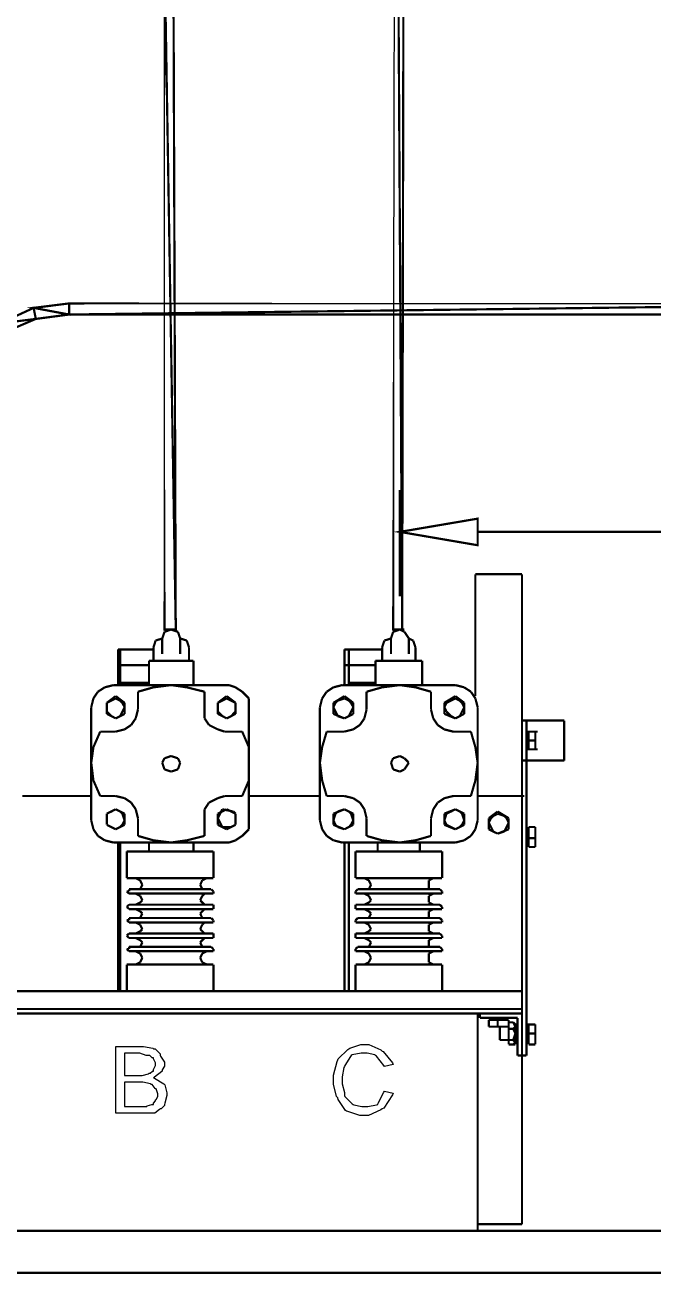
# Model space of a CAD drawing. Header units: metres. Extents: x -593 to 248, y 430 to 1024.
# Drawn here: x -472.59 to -460.59, y 588.43 to 612.29 of the extents above; entities that cross this region are included whole.
import ezdxf

# ---------------------------------------------------------------- set-up
doc = ezdxf.new("R2010")
doc.units = ezdxf.units.M
doc.header["$MEASUREMENT"] = 0
for name, color, linetype in [('C00-00-00-BLACK', 7, 'Continuous'), ('C00-00-FF', 5, 'Continuous'), ('C00-7E-FF', 150, 'Continuous'), ('CFF-00-00', 1, 'Continuous')]:
    doc.layers.add(name, color=color, linetype=linetype)

msp = doc.modelspace()

# ---------------------------------------------------------------- linework, layer by layer
at = {"layer": 'C00-00-00-BLACK', "const_width": 0.0423}
for points in [[(-463.986, 599.469), (-463.986, 601.799)], [(-463.095, 601.799), (-463.986, 601.799)], [(-463.095, 593.83), (-463.095, 601.799)], [(-469.924, 600.698), (-469.967, 600.571)], [(-469.798, 600.741), (-469.924, 600.698)], [(-469.668, 600.698), (-469.798, 600.741)], [(-469.625, 600.571), (-469.668, 600.698)], [(-465.556, 600.698), (-465.598, 600.571)], [(-465.429, 600.741), (-465.556, 600.698)], [(-465.341, 600.741), (-465.556, 600.741)], [(-465.341, 600.698), (-465.429, 600.741)], [(-465.257, 600.571), (-465.341, 600.698)], [(-470.094, 600.53), (-470.135, 600.402)], [(-469.967, 600.571), (-470.094, 600.53)], [(-469.967, 600.275), (-469.967, 600.571)], [(-469.498, 600.53), (-469.625, 600.571)], [(-469.625, 600.571), (-469.625, 600.275)], [(-469.456, 600.402), (-469.498, 600.53)], [(-465.725, 600.53), (-465.768, 600.402)], [(-465.598, 600.571), (-465.725, 600.53)], [(-465.598, 600.571), (-465.598, 600.275)], [(-465.257, 600.571), (-465.257, 600.275)], [(-465.173, 600.53), (-465.257, 600.571)], [(-465.13, 600.402), (-465.173, 600.53)], [(-470.813, 600.36), (-470.813, 599.68)], [(-470.135, 600.36), (-470.813, 600.36)], [(-470.771, 600.36), (-470.771, 599.68)], [(-470.135, 600.402), (-470.135, 600.145)], [(-469.456, 600.402), (-469.456, 600.145)], [(-465.768, 600.36), (-466.487, 600.36)], [(-466.487, 600.36), (-466.487, 599.68)], [(-466.402, 600.36), (-466.402, 599.68)], [(-465.768, 600.402), (-465.768, 600.145)], [(-465.13, 600.402), (-465.13, 600.145)], [(-470.221, 600.062), (-470.813, 600.062)], [(-470.221, 600.145), (-470.221, 599.68)], [(-469.372, 600.145), (-470.221, 600.145)], [(-469.372, 600.145), (-469.372, 599.68)], [(-465.895, 600.062), (-466.487, 600.062)], [(-465.895, 600.145), (-465.895, 599.68)], [(-465.003, 600.145), (-465.895, 600.145)], [(-465.003, 600.145), (-465.003, 599.68)], [(-470.221, 599.722), (-470.771, 599.722)], [(-465.895, 599.722), (-466.402, 599.722)], [(-471.196, 599.553), (-471.282, 599.426)], [(-471.066, 599.637), (-471.196, 599.553)], [(-470.897, 599.68), (-471.066, 599.637)], [(-470.856, 599.469), (-471.025, 599.341)], [(-468.694, 599.68), (-470.897, 599.68)], [(-470.686, 599.341), (-470.856, 599.469)], [(-470.135, 599.637), (-470.431, 599.553)], [(-470.431, 599.553), (-470.431, 599.214)], [(-469.798, 599.68), (-470.135, 599.637)], [(-469.498, 599.637), (-469.798, 599.68)], [(-469.159, 599.553), (-469.498, 599.637)], [(-469.159, 599.553), (-469.159, 599.214)], [(-468.736, 599.469), (-468.906, 599.341)], [(-468.567, 599.341), (-468.736, 599.469)], [(-468.567, 599.637), (-468.694, 599.68)], [(-468.44, 599.553), (-468.567, 599.637)], [(-468.313, 599.426), (-468.44, 599.553)], [(-466.826, 599.553), (-466.913, 599.426)], [(-466.698, 599.637), (-466.826, 599.553)], [(-466.529, 599.68), (-466.698, 599.637)], [(-466.487, 599.469), (-466.698, 599.341)], [(-464.368, 599.68), (-466.529, 599.68)], [(-466.318, 599.341), (-466.487, 599.469)], [(-465.768, 599.637), (-466.064, 599.553)], [(-466.064, 599.553), (-466.064, 599.214)], [(-465.429, 599.68), (-465.768, 599.637)], [(-465.13, 599.637), (-465.429, 599.68)], [(-464.834, 599.553), (-465.13, 599.637)], [(-464.834, 599.553), (-464.834, 599.214)], [(-464.368, 599.469), (-464.579, 599.341)], [(-464.199, 599.637), (-464.368, 599.68)], [(-464.199, 599.341), (-464.368, 599.469)], [(-464.072, 599.553), (-464.199, 599.637)], [(-463.986, 599.426), (-464.072, 599.553)], [(-471.282, 599.426), (-471.324, 599.257)], [(-471.324, 597.095), (-471.324, 599.257)], [(-470.94, 599.383), (-471.025, 599.341)], [(-471.025, 599.341), (-471.025, 599.257)], [(-471.025, 599.341), (-471.025, 599.13)], [(-471.025, 599.257), (-471.025, 599.173)], [(-470.856, 599.426), (-470.94, 599.383)], [(-470.771, 599.383), (-470.856, 599.426)], [(-470.729, 599.341), (-470.771, 599.383)], [(-470.686, 599.257), (-470.729, 599.341)], [(-470.729, 599.173), (-470.686, 599.257)], [(-470.686, 599.13), (-470.686, 599.341)], [(-468.82, 599.383), (-468.906, 599.341)], [(-468.906, 599.341), (-468.906, 599.13)], [(-468.906, 599.341), (-468.906, 599.257)], [(-468.906, 599.257), (-468.906, 599.173)], [(-468.736, 599.426), (-468.82, 599.383)], [(-468.651, 599.383), (-468.736, 599.426)], [(-468.567, 599.341), (-468.651, 599.383)], [(-468.567, 599.13), (-468.567, 599.341)], [(-468.567, 599.257), (-468.567, 599.341)], [(-468.567, 599.173), (-468.567, 599.257)], [(-468.313, 599.257), (-468.313, 599.426)], [(-468.313, 597.095), (-468.313, 599.257)], [(-466.913, 599.426), (-466.956, 599.257)], [(-466.956, 599.257), (-466.956, 597.095)], [(-466.698, 599.341), (-466.698, 599.13)], [(-466.657, 599.341), (-466.698, 599.257)], [(-466.698, 599.257), (-466.657, 599.173)], [(-466.614, 599.383), (-466.657, 599.341)], [(-466.487, 599.426), (-466.614, 599.383)], [(-466.402, 599.383), (-466.487, 599.426)], [(-466.361, 599.341), (-466.402, 599.383)], [(-466.318, 599.257), (-466.361, 599.341)], [(-466.361, 599.173), (-466.318, 599.257)], [(-466.318, 599.13), (-466.318, 599.341)], [(-464.538, 599.341), (-464.579, 599.257)], [(-464.579, 599.341), (-464.579, 599.13)], [(-464.579, 599.257), (-464.538, 599.173)], [(-464.452, 599.383), (-464.538, 599.341)], [(-464.368, 599.426), (-464.452, 599.383)], [(-464.283, 599.383), (-464.368, 599.426)], [(-464.241, 599.341), (-464.283, 599.383)], [(-464.199, 599.257), (-464.241, 599.341)], [(-464.241, 599.173), (-464.199, 599.257)], [(-464.199, 599.13), (-464.199, 599.341)], [(-463.942, 599.257), (-463.986, 599.426)], [(-463.942, 599.257), (-463.942, 597.095)], [(-471.025, 599.173), (-470.94, 599.087)], [(-471.025, 599.13), (-470.856, 599.044)], [(-470.94, 599.087), (-470.856, 599.044)], [(-470.856, 599.044), (-470.686, 599.13)], [(-470.856, 599.044), (-470.771, 599.087)], [(-470.771, 599.087), (-470.729, 599.173)], [(-470.56, 598.918), (-470.474, 599.044)], [(-470.474, 599.044), (-470.431, 599.214)], [(-469.159, 599.214), (-469.159, 599.044)], [(-469.159, 599.044), (-469.075, 598.918)], [(-468.906, 599.173), (-468.82, 599.087)], [(-468.906, 599.13), (-468.736, 599.044)], [(-468.82, 599.087), (-468.736, 599.044)], [(-468.736, 599.044), (-468.567, 599.13)], [(-468.736, 599.044), (-468.651, 599.087)], [(-468.651, 599.087), (-468.567, 599.173)], [(-466.698, 599.13), (-466.487, 599.044)], [(-466.657, 599.173), (-466.614, 599.087)], [(-466.614, 599.087), (-466.487, 599.044)], [(-466.487, 599.044), (-466.318, 599.13)], [(-466.487, 599.044), (-466.402, 599.087)], [(-466.402, 599.087), (-466.361, 599.173)], [(-466.191, 598.918), (-466.106, 599.044)], [(-466.106, 599.044), (-466.064, 599.214)], [(-464.834, 599.214), (-464.791, 599.044)], [(-464.791, 599.044), (-464.707, 598.918)], [(-464.579, 599.13), (-464.368, 599.044)], [(-464.538, 599.173), (-464.452, 599.087)], [(-464.452, 599.087), (-464.368, 599.044)], [(-464.368, 599.044), (-464.199, 599.13)], [(-464.368, 599.044), (-464.283, 599.087)], [(-464.283, 599.087), (-464.241, 599.173)], [(-462.289, 599.003), (-463.095, 599.003)], [(-463.01, 599.003), (-463.01, 592.602)], [(-462.289, 598.238), (-462.289, 599.003)], [(-471.152, 598.791), (-471.282, 598.494)], [(-470.856, 598.791), (-471.152, 598.791)], [(-470.856, 598.791), (-470.686, 598.833)], [(-470.686, 598.833), (-470.56, 598.918)], [(-469.075, 598.918), (-468.906, 598.833)], [(-468.906, 598.833), (-468.778, 598.791)], [(-468.44, 598.791), (-468.778, 598.791)], [(-468.313, 598.494), (-468.44, 598.791)], [(-466.826, 598.791), (-466.913, 598.494)], [(-466.487, 598.791), (-466.826, 598.791)], [(-466.487, 598.791), (-466.318, 598.833)], [(-466.318, 598.833), (-466.191, 598.918)], [(-464.707, 598.918), (-464.579, 598.833)], [(-464.579, 598.833), (-464.411, 598.791)], [(-464.072, 598.791), (-464.411, 598.791)], [(-463.986, 598.494), (-464.072, 598.791)], [(-462.968, 598.791), (-463.01, 598.791)], [(-462.968, 598.452), (-462.968, 598.791)], [(-462.968, 598.791), (-462.841, 598.791)], [(-462.841, 598.791), (-462.841, 598.452)], [(-462.841, 598.707), (-462.841, 598.791)], [(-462.841, 598.791), (-462.798, 598.791)], [(-462.841, 598.621), (-462.968, 598.621)], [(-462.841, 598.621), (-462.841, 598.707)], [(-462.841, 598.537), (-462.841, 598.621)], [(-462.841, 598.452), (-462.841, 598.537)], [(-471.282, 598.494), (-471.324, 598.196)], [(-469.924, 598.282), (-469.967, 598.196)], [(-469.798, 598.325), (-469.924, 598.282)], [(-469.668, 598.282), (-469.798, 598.325)], [(-469.625, 598.196), (-469.668, 598.282)], [(-468.313, 598.196), (-468.313, 598.494)], [(-466.913, 598.494), (-466.956, 598.196)], [(-465.556, 598.282), (-465.598, 598.196)], [(-465.429, 598.325), (-465.556, 598.282)], [(-465.341, 598.282), (-465.429, 598.325)], [(-465.257, 598.196), (-465.341, 598.282)], [(-463.942, 598.196), (-463.986, 598.494)], [(-462.968, 598.452), (-463.01, 598.452)], [(-462.968, 598.452), (-462.841, 598.452)], [(-462.841, 598.452), (-462.798, 598.452)], [(-471.324, 598.196), (-471.282, 597.857)], [(-469.967, 598.196), (-469.924, 598.069)], [(-469.924, 598.069), (-469.798, 598.026)], [(-469.798, 598.026), (-469.668, 598.069)], [(-469.668, 598.069), (-469.625, 598.196)], [(-468.313, 597.857), (-468.313, 598.196)], [(-466.956, 598.196), (-466.913, 597.857)], [(-465.598, 598.196), (-465.556, 598.069)], [(-465.556, 598.069), (-465.429, 598.026)], [(-465.429, 598.026), (-465.341, 598.069)], [(-465.341, 598.069), (-465.257, 598.196)], [(-463.986, 597.857), (-463.942, 598.196)], [(-462.289, 598.238), (-463.095, 598.238)], [(-471.282, 597.857), (-471.152, 597.56)], [(-468.44, 597.56), (-468.313, 597.857)], [(-466.913, 597.857), (-466.826, 597.56)], [(-464.072, 597.56), (-463.986, 597.857)], [(-471.324, 597.56), (-472.639, 597.56)], [(-470.856, 597.56), (-471.152, 597.56)], [(-470.686, 597.519), (-470.856, 597.56)], [(-468.778, 597.56), (-468.906, 597.519)], [(-468.44, 597.56), (-468.778, 597.56)], [(-466.956, 597.56), (-468.313, 597.56)], [(-466.487, 597.56), (-466.826, 597.56)], [(-466.318, 597.519), (-466.487, 597.56)], [(-464.411, 597.56), (-464.579, 597.519)], [(-464.072, 597.56), (-464.411, 597.56)], [(-463.095, 597.56), (-463.942, 597.56)], [(-463.095, 597.56), (-463.053, 597.56)], [(-470.56, 597.434), (-470.686, 597.519)], [(-470.474, 597.307), (-470.56, 597.434)], [(-469.075, 597.434), (-469.159, 597.307)], [(-468.906, 597.519), (-469.075, 597.434)], [(-466.191, 597.434), (-466.318, 597.519)], [(-466.106, 597.307), (-466.191, 597.434)], [(-464.707, 597.434), (-464.791, 597.307)], [(-464.579, 597.519), (-464.707, 597.434)], [(-471.324, 597.095), (-471.282, 596.925)], [(-470.856, 597.307), (-471.025, 597.223)], [(-470.94, 597.264), (-471.025, 597.223)], [(-471.025, 597.223), (-471.025, 597.01)], [(-471.025, 597.223), (-471.025, 597.095)], [(-471.025, 597.095), (-471.025, 597.01)], [(-470.856, 597.307), (-470.94, 597.264)], [(-470.686, 597.223), (-470.856, 597.307)], [(-470.771, 597.264), (-470.856, 597.307)], [(-470.729, 597.223), (-470.771, 597.264)], [(-470.686, 597.095), (-470.729, 597.223)], [(-470.729, 597.01), (-470.686, 597.095)], [(-470.686, 597.01), (-470.686, 597.223)], [(-470.431, 597.137), (-470.474, 597.307)], [(-470.431, 597.137), (-470.431, 596.798)], [(-469.159, 597.307), (-469.159, 597.137)], [(-469.159, 597.137), (-469.159, 596.798)], [(-468.82, 597.307), (-468.906, 597.137)], [(-468.736, 597.307), (-468.906, 597.223)], [(-468.906, 597.223), (-468.906, 597.01)], [(-468.906, 597.137), (-468.82, 596.968)], [(-468.61, 597.264), (-468.82, 597.307)], [(-468.567, 597.223), (-468.736, 597.307)], [(-468.567, 597.223), (-468.61, 597.264)], [(-468.567, 597.095), (-468.567, 597.223)], [(-468.567, 597.01), (-468.567, 597.223)], [(-468.567, 597.01), (-468.567, 597.095)], [(-468.313, 596.925), (-468.313, 597.095)], [(-466.956, 597.095), (-466.913, 596.925)], [(-466.487, 597.307), (-466.698, 597.223)], [(-466.657, 597.223), (-466.698, 597.095)], [(-466.698, 597.223), (-466.698, 597.01)], [(-466.698, 597.095), (-466.657, 597.01)], [(-466.614, 597.264), (-466.657, 597.223)], [(-466.487, 597.307), (-466.614, 597.264)], [(-466.402, 597.264), (-466.487, 597.307)], [(-466.318, 597.223), (-466.487, 597.307)], [(-466.361, 597.223), (-466.402, 597.264)], [(-466.318, 597.095), (-466.361, 597.223)], [(-466.361, 597.01), (-466.318, 597.095)], [(-466.318, 597.01), (-466.318, 597.223)], [(-466.064, 597.137), (-466.106, 597.307)], [(-466.064, 597.137), (-466.064, 596.798)], [(-464.791, 597.307), (-464.834, 597.137)], [(-464.834, 597.137), (-464.834, 596.798)], [(-464.368, 597.307), (-464.579, 597.223)], [(-464.579, 597.223), (-464.579, 597.01)], [(-464.538, 597.223), (-464.579, 597.095)], [(-464.579, 597.095), (-464.538, 597.01)], [(-464.452, 597.264), (-464.538, 597.223)], [(-464.368, 597.307), (-464.452, 597.264)], [(-464.199, 597.223), (-464.368, 597.307)], [(-464.283, 597.264), (-464.368, 597.307)], [(-464.241, 597.223), (-464.283, 597.264)], [(-464.199, 597.095), (-464.241, 597.223)], [(-464.241, 597.01), (-464.199, 597.095)], [(-464.199, 597.01), (-464.199, 597.223)], [(-463.986, 596.925), (-463.942, 597.095)], [(-463.56, 597.264), (-463.73, 597.137)], [(-463.73, 597.137), (-463.73, 596.925)], [(-463.687, 597.137), (-463.73, 597.053)], [(-463.646, 597.18), (-463.687, 597.137)], [(-463.56, 597.223), (-463.646, 597.18)], [(-463.349, 597.137), (-463.56, 597.264)], [(-463.434, 597.18), (-463.56, 597.223)], [(-463.391, 597.137), (-463.434, 597.18)], [(-463.349, 597.053), (-463.391, 597.137)], [(-463.349, 596.925), (-463.349, 597.137)], [(-471.282, 596.925), (-471.196, 596.798)], [(-471.025, 597.01), (-470.856, 596.925)], [(-471.025, 597.01), (-470.94, 596.968)], [(-470.94, 596.968), (-470.856, 596.925)], [(-470.856, 596.925), (-470.686, 597.01)], [(-470.856, 596.925), (-470.771, 596.968)], [(-470.771, 596.968), (-470.729, 597.01)], [(-468.906, 597.01), (-468.736, 596.925)], [(-468.82, 596.968), (-468.651, 596.968)], [(-468.736, 596.925), (-468.567, 597.01)], [(-468.651, 596.968), (-468.567, 597.01)], [(-468.44, 596.798), (-468.313, 596.925)], [(-466.913, 596.925), (-466.826, 596.798)], [(-466.698, 597.01), (-466.487, 596.925)], [(-466.657, 597.01), (-466.614, 596.968)], [(-466.614, 596.968), (-466.487, 596.925)], [(-466.487, 596.925), (-466.318, 597.01)], [(-466.487, 596.925), (-466.402, 596.968)], [(-466.402, 596.968), (-466.361, 597.01)], [(-464.579, 597.01), (-464.368, 596.925)], [(-464.538, 597.01), (-464.452, 596.968)], [(-464.452, 596.968), (-464.368, 596.925)], [(-464.368, 596.925), (-464.199, 597.01)], [(-464.368, 596.925), (-464.283, 596.968)], [(-464.283, 596.968), (-464.241, 597.01)], [(-464.072, 596.798), (-463.986, 596.925)], [(-463.73, 597.053), (-463.687, 596.968)], [(-463.73, 596.925), (-463.56, 596.841)], [(-463.687, 596.968), (-463.646, 596.884)], [(-463.646, 596.884), (-463.56, 596.841)], [(-463.56, 596.841), (-463.349, 596.925)], [(-463.56, 596.841), (-463.434, 596.884)], [(-463.434, 596.884), (-463.391, 596.968)], [(-463.391, 596.968), (-463.349, 597.053)], [(-462.968, 596.925), (-463.01, 596.925)], [(-462.841, 596.968), (-462.968, 596.968)], [(-462.968, 596.968), (-462.968, 596.587)], [(-462.841, 596.925), (-462.841, 596.968)], [(-462.841, 596.884), (-462.841, 596.968)], [(-462.841, 596.925), (-462.841, 596.629)], [(-462.841, 596.757), (-462.841, 596.884)], [(-471.196, 596.798), (-471.066, 596.714)], [(-471.066, 596.714), (-470.897, 596.671)], [(-468.694, 596.671), (-470.897, 596.671)], [(-470.813, 596.671), (-470.813, 593.83)], [(-470.771, 596.671), (-470.771, 593.83)], [(-470.431, 596.798), (-470.135, 596.714)], [(-470.221, 596.671), (-470.221, 596.502)], [(-470.135, 596.714), (-469.798, 596.671)], [(-469.798, 596.671), (-469.498, 596.714)], [(-469.498, 596.714), (-469.159, 596.798)], [(-469.372, 596.671), (-469.372, 596.502)], [(-468.694, 596.671), (-468.567, 596.714)], [(-468.567, 596.714), (-468.44, 596.798)], [(-466.826, 596.798), (-466.698, 596.714)], [(-466.698, 596.714), (-466.529, 596.671)], [(-464.368, 596.671), (-466.529, 596.671)], [(-466.487, 596.671), (-466.487, 593.83)], [(-466.402, 596.671), (-466.402, 593.83)], [(-466.064, 596.798), (-465.768, 596.714)], [(-465.852, 596.671), (-465.852, 596.502)], [(-465.768, 596.714), (-465.429, 596.671)], [(-465.429, 596.671), (-465.13, 596.714)], [(-465.13, 596.714), (-464.834, 596.798)], [(-465.045, 596.671), (-465.045, 596.502)], [(-464.368, 596.671), (-464.199, 596.714)], [(-464.199, 596.714), (-464.072, 596.798)], [(-462.968, 596.629), (-463.01, 596.629)], [(-462.841, 596.757), (-462.968, 596.757)], [(-462.841, 596.671), (-462.841, 596.757)], [(-462.841, 596.587), (-462.841, 596.671)], [(-462.841, 596.629), (-462.841, 596.587)], [(-468.99, 596.502), (-470.644, 596.502)], [(-470.644, 596.502), (-470.644, 595.992)], [(-468.99, 596.502), (-468.99, 595.992)], [(-464.622, 596.502), (-466.275, 596.502)], [(-466.275, 596.502), (-466.275, 595.992)], [(-464.622, 596.502), (-464.622, 595.992)], [(-462.841, 596.587), (-462.968, 596.587)], [(-468.99, 595.992), (-470.644, 595.992)], [(-470.39, 595.95), (-470.474, 595.992)], [(-470.347, 595.865), (-470.39, 595.95)], [(-469.202, 595.95), (-469.243, 595.865)], [(-469.117, 595.992), (-469.202, 595.95)], [(-464.622, 595.992), (-466.275, 595.992)], [(-466.022, 595.95), (-466.106, 595.992)], [(-465.979, 595.865), (-466.022, 595.95)], [(-464.791, 595.992), (-464.875, 595.95)], [(-464.875, 595.95), (-464.875, 595.865)], [(-470.601, 595.737), (-470.644, 595.737)], [(-470.644, 595.737), (-470.601, 595.696)], [(-469.033, 595.78), (-470.601, 595.78)], [(-470.601, 595.78), (-470.601, 595.737)], [(-469.033, 595.696), (-470.601, 595.696)], [(-470.601, 595.696), (-470.56, 595.696)], [(-470.474, 595.78), (-470.39, 595.78)], [(-470.39, 595.653), (-470.474, 595.696)], [(-470.39, 595.78), (-470.347, 595.865)], [(-470.347, 595.569), (-470.39, 595.653)], [(-469.243, 595.865), (-469.202, 595.78)], [(-469.202, 595.653), (-469.243, 595.569)], [(-469.202, 595.78), (-469.117, 595.78)], [(-469.159, 595.696), (-469.202, 595.653)], [(-468.99, 595.737), (-469.033, 595.78)], [(-469.033, 595.696), (-468.99, 595.696)], [(-468.99, 595.696), (-468.99, 595.737)], [(-466.232, 595.78), (-466.275, 595.737)], [(-466.275, 595.737), (-466.275, 595.696)], [(-466.275, 595.696), (-466.232, 595.696)], [(-464.664, 595.78), (-466.232, 595.78)], [(-464.664, 595.696), (-466.232, 595.696)], [(-466.106, 595.78), (-466.022, 595.78)], [(-466.022, 595.653), (-466.106, 595.696)], [(-466.022, 595.78), (-465.979, 595.865)], [(-465.979, 595.569), (-466.022, 595.653)], [(-464.875, 595.865), (-464.875, 595.78)], [(-464.875, 595.78), (-464.791, 595.78)], [(-464.791, 595.696), (-464.875, 595.653)], [(-464.875, 595.653), (-464.875, 595.569)], [(-464.622, 595.737), (-464.664, 595.78)], [(-464.664, 595.696), (-464.622, 595.696)], [(-464.622, 595.696), (-464.622, 595.737)], [(-470.601, 595.484), (-470.644, 595.441)], [(-470.644, 595.441), (-470.601, 595.4)], [(-469.033, 595.484), (-470.601, 595.484)], [(-470.601, 595.484), (-470.56, 595.484)], [(-469.033, 595.4), (-470.601, 595.4)], [(-470.601, 595.4), (-470.56, 595.4)], [(-470.474, 595.484), (-470.39, 595.526)], [(-470.39, 595.357), (-470.474, 595.4)], [(-470.39, 595.526), (-470.347, 595.569)], [(-469.243, 595.569), (-469.202, 595.526)], [(-469.202, 595.526), (-469.159, 595.484)], [(-469.159, 595.4), (-469.202, 595.357)], [(-468.99, 595.484), (-469.033, 595.484)], [(-469.033, 595.4), (-468.99, 595.4)], [(-468.99, 595.4), (-468.99, 595.484)], [(-466.232, 595.484), (-466.275, 595.484)], [(-466.275, 595.484), (-466.275, 595.4)], [(-466.275, 595.4), (-466.232, 595.4)], [(-464.664, 595.484), (-466.232, 595.484)], [(-464.664, 595.4), (-466.232, 595.4)], [(-466.106, 595.484), (-466.022, 595.526)], [(-466.022, 595.357), (-466.106, 595.4)], [(-466.022, 595.526), (-465.979, 595.569)], [(-464.875, 595.569), (-464.875, 595.526)], [(-464.875, 595.526), (-464.791, 595.484)], [(-464.791, 595.4), (-464.875, 595.357)], [(-464.622, 595.441), (-464.664, 595.484)], [(-464.664, 595.4), (-464.622, 595.4)], [(-464.622, 595.4), (-464.622, 595.441)], [(-470.601, 595.187), (-470.644, 595.187)], [(-470.644, 595.187), (-470.601, 595.144)], [(-469.033, 595.23), (-470.601, 595.23)], [(-470.601, 595.23), (-470.601, 595.187)], [(-470.474, 595.23), (-470.39, 595.23)], [(-470.347, 595.314), (-470.39, 595.357)], [(-470.39, 595.23), (-470.347, 595.314)], [(-469.202, 595.357), (-469.243, 595.314)], [(-469.243, 595.314), (-469.202, 595.23)], [(-469.202, 595.23), (-469.159, 595.23)], [(-468.99, 595.187), (-469.033, 595.23)], [(-468.99, 595.144), (-468.99, 595.187)], [(-466.232, 595.23), (-466.275, 595.187)], [(-466.275, 595.187), (-466.275, 595.144)], [(-464.664, 595.23), (-466.232, 595.23)], [(-466.106, 595.23), (-466.022, 595.23)], [(-465.979, 595.314), (-466.022, 595.357)], [(-466.022, 595.23), (-465.979, 595.314)], [(-464.875, 595.357), (-464.875, 595.314)], [(-464.875, 595.314), (-464.875, 595.23)], [(-464.875, 595.23), (-464.791, 595.23)], [(-464.622, 595.187), (-464.664, 595.23)], [(-464.622, 595.144), (-464.622, 595.187)], [(-470.601, 594.934), (-470.644, 594.891)], [(-469.033, 595.144), (-470.601, 595.144)], [(-470.601, 595.144), (-470.56, 595.144)], [(-469.033, 594.934), (-470.601, 594.934)], [(-470.601, 594.934), (-470.56, 594.934)], [(-470.39, 595.103), (-470.474, 595.144)], [(-470.474, 594.934), (-470.39, 594.975)], [(-470.347, 595.018), (-470.39, 595.103)], [(-470.39, 594.975), (-470.347, 595.018)], [(-469.202, 595.103), (-469.243, 595.018)], [(-469.243, 595.018), (-469.202, 594.975)], [(-469.159, 595.144), (-469.202, 595.103)], [(-469.202, 594.975), (-469.159, 594.934)], [(-469.033, 595.144), (-468.99, 595.144)], [(-468.99, 594.934), (-469.033, 594.934)], [(-468.99, 594.848), (-468.99, 594.934)], [(-466.275, 595.144), (-466.232, 595.144)], [(-466.232, 594.934), (-466.275, 594.934)], [(-466.275, 594.934), (-466.275, 594.848)], [(-464.664, 595.144), (-466.232, 595.144)], [(-464.664, 594.934), (-466.232, 594.934)], [(-466.022, 595.103), (-466.106, 595.144)], [(-466.106, 594.934), (-466.022, 594.975)], [(-465.979, 595.018), (-466.022, 595.103)], [(-466.022, 594.975), (-465.979, 595.018)], [(-464.791, 595.144), (-464.875, 595.103)], [(-464.875, 595.103), (-464.875, 595.018)], [(-464.875, 595.018), (-464.875, 594.975)], [(-464.875, 594.975), (-464.791, 594.934)], [(-464.664, 595.144), (-464.622, 595.144)], [(-464.622, 594.891), (-464.664, 594.934)], [(-470.644, 594.891), (-470.601, 594.848)], [(-469.033, 594.848), (-470.601, 594.848)], [(-470.601, 594.848), (-470.56, 594.848)], [(-470.39, 594.807), (-470.474, 594.848)], [(-470.347, 594.764), (-470.39, 594.807)], [(-470.39, 594.679), (-470.347, 594.764)], [(-469.202, 594.807), (-469.243, 594.764)], [(-469.243, 594.764), (-469.202, 594.679)], [(-469.159, 594.848), (-469.202, 594.807)], [(-469.033, 594.848), (-468.99, 594.848)], [(-466.275, 594.848), (-466.232, 594.848)], [(-464.664, 594.848), (-466.232, 594.848)], [(-466.022, 594.807), (-466.106, 594.848)], [(-465.979, 594.764), (-466.022, 594.807)], [(-466.022, 594.679), (-465.979, 594.764)], [(-464.791, 594.848), (-464.875, 594.807)], [(-464.875, 594.807), (-464.875, 594.764)], [(-464.875, 594.764), (-464.875, 594.679)], [(-464.664, 594.848), (-464.622, 594.848)], [(-464.622, 594.848), (-464.622, 594.891)], [(-470.601, 594.638), (-470.644, 594.638)], [(-470.644, 594.638), (-470.601, 594.595)], [(-469.033, 594.679), (-470.601, 594.679)], [(-470.601, 594.679), (-470.601, 594.638)], [(-469.033, 594.595), (-470.601, 594.595)], [(-470.601, 594.595), (-470.56, 594.595)], [(-470.474, 594.679), (-470.39, 594.679)], [(-470.39, 594.552), (-470.474, 594.595)], [(-470.347, 594.468), (-470.39, 594.552)], [(-470.39, 594.382), (-470.347, 594.468)], [(-469.202, 594.552), (-469.243, 594.468)], [(-469.243, 594.468), (-469.202, 594.382)], [(-469.202, 594.679), (-469.159, 594.679)], [(-469.117, 594.595), (-469.202, 594.552)], [(-468.99, 594.638), (-469.033, 594.679)], [(-469.033, 594.595), (-468.99, 594.595)], [(-468.99, 594.595), (-468.99, 594.638)], [(-466.232, 594.679), (-466.275, 594.638)], [(-466.275, 594.638), (-466.275, 594.595)], [(-466.275, 594.595), (-466.232, 594.595)], [(-464.664, 594.679), (-466.232, 594.679)], [(-464.664, 594.595), (-466.232, 594.595)], [(-466.106, 594.679), (-466.022, 594.679)], [(-466.022, 594.552), (-466.106, 594.595)], [(-465.979, 594.468), (-466.022, 594.552)], [(-466.022, 594.382), (-465.979, 594.468)], [(-464.875, 594.679), (-464.791, 594.679)], [(-464.791, 594.595), (-464.875, 594.552)], [(-464.875, 594.552), (-464.875, 594.468)], [(-464.875, 594.468), (-464.875, 594.382)], [(-464.622, 594.638), (-464.664, 594.679)], [(-464.664, 594.595), (-464.622, 594.595)], [(-464.622, 594.595), (-464.622, 594.638)], [(-468.99, 594.341), (-470.644, 594.341)], [(-470.644, 594.341), (-470.644, 593.83)], [(-470.474, 594.341), (-470.39, 594.382)], [(-469.202, 594.382), (-469.117, 594.341)], [(-468.99, 594.341), (-468.99, 593.83)], [(-464.622, 594.341), (-466.275, 594.341)], [(-466.275, 594.341), (-466.275, 593.83)], [(-466.106, 594.341), (-466.022, 594.382)], [(-464.875, 594.382), (-464.791, 594.341)], [(-464.622, 594.341), (-464.622, 593.83)], [(-463.095, 593.83), (-476.496, 593.83)], [(-463.095, 593.83), (-463.095, 589.38)], [(-463.095, 593.491), (-476.496, 593.491)], [(-463.095, 593.407), (-476.496, 593.407)], [(-463.942, 593.407), (-463.942, 589.252)], [(-463.899, 593.407), (-463.899, 593.321)], [(-463.18, 593.321), (-463.899, 593.321)], [(-463.73, 593.28), (-463.73, 593.153)], [(-463.349, 593.28), (-463.73, 593.28)], [(-463.687, 593.28), (-463.687, 593.321)], [(-463.56, 593.153), (-463.56, 593.28)], [(-463.391, 593.28), (-463.391, 593.321)], [(-463.349, 593.153), (-463.349, 593.28)], [(-463.18, 593.321), (-463.18, 592.602)], [(-463.73, 593.153), (-463.687, 593.153)], [(-463.73, 593.153), (-463.646, 593.153)], [(-463.391, 593.153), (-463.687, 593.153)], [(-463.646, 593.153), (-463.56, 593.153)], [(-463.56, 593.153), (-463.434, 593.153)], [(-463.349, 593.153), (-463.519, 593.153)], [(-463.519, 593.153), (-463.519, 592.898)], [(-463.434, 593.153), (-463.349, 593.153)], [(-463.349, 593.153), (-463.391, 593.153)], [(-463.349, 593.237), (-463.349, 593.153)], [(-463.349, 593.237), (-463.264, 593.237)], [(-463.349, 593.237), (-463.349, 593.195)], [(-463.349, 593.195), (-463.349, 592.814)], [(-463.349, 593.153), (-463.349, 593.111)], [(-463.264, 593.111), (-463.349, 593.111)], [(-463.349, 593.111), (-463.349, 593.025)], [(-463.349, 593.025), (-463.349, 592.898)], [(-463.221, 593.153), (-463.264, 593.237)], [(-463.264, 593.237), (-463.221, 593.195)], [(-463.264, 593.111), (-463.221, 593.153)], [(-463.221, 593.025), (-463.264, 593.111)], [(-463.264, 592.898), (-463.221, 593.025)], [(-463.221, 593.195), (-463.221, 592.814)], [(-463.221, 593.195), (-463.18, 593.195)], [(-462.968, 593.195), (-463.01, 593.195)], [(-462.968, 593.195), (-462.968, 592.814)], [(-462.968, 593.195), (-462.841, 593.195)], [(-462.841, 593.025), (-462.968, 593.025)], [(-462.841, 593.111), (-462.841, 593.195)], [(-462.841, 593.195), (-462.841, 593.153)], [(-462.841, 593.153), (-462.841, 592.857)], [(-462.841, 593.025), (-462.841, 593.111)], [(-462.841, 592.941), (-462.841, 593.025)], [(-463.519, 592.898), (-463.349, 592.898)], [(-463.264, 592.898), (-463.349, 592.898)], [(-463.349, 592.898), (-463.349, 592.857)], [(-463.349, 592.857), (-463.349, 592.814)], [(-463.349, 592.814), (-463.264, 592.814)], [(-463.349, 592.814), (-463.307, 592.814)], [(-463.221, 592.857), (-463.264, 592.898)], [(-463.264, 592.814), (-463.221, 592.857)], [(-463.264, 592.814), (-463.221, 592.814)], [(-463.221, 592.857), (-463.18, 592.857)], [(-462.968, 592.857), (-463.01, 592.857)], [(-462.968, 592.814), (-462.841, 592.814)], [(-462.841, 592.814), (-462.841, 592.941)], [(-462.841, 592.814), (-462.841, 592.857)], [(-463.095, 592.602), (-463.18, 592.602)], [(-463.095, 592.602), (-463.01, 592.602)], [(-483.453, 589.252), (-450.075, 589.252)], [(-463.095, 589.38), (-463.942, 589.38)], [(-482.817, 588.449), (-450.075, 588.449)]]:
    msp.add_lwpolyline(points, dxfattribs=at)
at = {"layer": 'C00-00-00-BLACK'}
for points in [[(-465.725, 591.923), (-465.556, 591.88), (-465.567, 591.848), (-465.736, 591.595), (-465.768, 591.584), (-465.79, 591.563), (-466.027, 591.457), (-466.106, 591.457), (-466.191, 591.457), (-466.424, 591.531), (-466.445, 591.541), (-466.467, 591.552), (-466.605, 591.764), (-466.614, 591.796), (-466.636, 591.818), (-466.698, 592.055), (-466.698, 592.134), (-466.698, 592.23), (-466.625, 592.486), (-466.614, 592.518), (-466.605, 592.54), (-466.424, 592.719), (-466.402, 592.729), (-466.381, 592.74), (-466.175, 592.814), (-466.106, 592.814), (-466.022, 592.814), (-465.79, 592.71), (-465.768, 592.687), (-465.747, 592.678), (-465.567, 592.464), (-465.556, 592.433), (-465.725, 592.391), (-465.736, 592.413), (-465.874, 592.592), (-465.895, 592.602), (-465.906, 592.613), (-466.056, 592.645), (-466.106, 592.645), (-466.17, 592.645), (-466.34, 592.613), (-466.361, 592.602), (-466.372, 592.582), (-466.478, 592.413), (-466.487, 592.391), (-466.498, 592.371), (-466.529, 592.193), (-466.529, 592.134), (-466.529, 592.061), (-466.487, 591.894), (-466.487, 591.837), (-466.478, 591.817), (-466.34, 591.679), (-466.318, 591.668), (-466.308, 591.658), (-466.157, 591.627), (-466.106, 591.627), (-466.042, 591.627), (-465.874, 591.658), (-465.852, 591.668), (-465.843, 591.69), (-465.736, 591.902), (-465.725, 591.923)], [(-470.856, 591.5), (-470.856, 592.772), (-470.39, 592.772), (-470.327, 592.772), (-470.146, 592.74), (-470.135, 592.729), (-470.103, 592.729), (-470.008, 592.634), (-470.008, 592.602), (-469.999, 592.592), (-469.924, 592.473), (-469.924, 592.433), (-469.924, 592.401), (-469.967, 592.331), (-469.967, 592.306), (-469.978, 592.296), (-470.114, 592.19), (-470.135, 592.179), (-470.114, 592.168), (-469.935, 592.061), (-469.924, 592.05), (-469.915, 592.04), (-469.882, 591.888), (-469.882, 591.837), (-469.882, 591.837), (-469.915, 591.69), (-469.924, 591.668), (-469.924, 591.647), (-469.988, 591.584), (-470.008, 591.584), (-470.019, 591.574), (-470.106, 591.5), (-470.135, 591.5), (-470.189, 591.5), (-470.309, 591.5), (-470.347, 591.5), (-470.856, 591.5)], [(-470.686, 592.222), (-470.39, 592.222), (-470.349, 592.222), (-470.231, 592.253), (-470.221, 592.263), (-470.2, 592.263), (-470.152, 592.306), (-470.135, 592.306), (-470.135, 592.337), (-470.094, 592.409), (-470.094, 592.433), (-470.094, 592.464), (-470.135, 592.536), (-470.135, 592.559), (-470.157, 592.559), (-470.205, 592.602), (-470.221, 592.602), (-470.274, 592.602), (-470.393, 592.645), (-470.431, 592.645), (-470.686, 592.645), (-470.686, 592.222)], [(-470.686, 591.627), (-470.347, 591.627), (-470.327, 591.627), (-470.263, 591.627), (-470.263, 591.627), (-470.254, 591.638), (-470.165, 591.668), (-470.135, 591.668), (-470.135, 591.69), (-470.094, 591.738), (-470.094, 591.753), (-470.084, 591.764), (-470.051, 591.819), (-470.051, 591.837), (-470.051, 591.869), (-470.084, 591.964), (-470.094, 591.964), (-470.105, 591.975), (-470.16, 592.05), (-470.178, 592.05), (-470.189, 592.061), (-470.34, 592.092), (-470.39, 592.092), (-470.686, 592.092), (-470.686, 591.627)]]:
    msp.add_lwpolyline(points, close=True, dxfattribs=at)
at = {"layer": 'C00-00-FF', "const_width": 0.0423}
msp.add_lwpolyline([(-465.429, 601.376), (-465.429, 603.41)], dxfattribs=at)
at = {"layer": 'C00-7E-FF', "const_width": 0.0423}
for points in [[(-465.429, 602.011), (-465.429, 603.072)], [(-463.942, 602.607), (-459.957, 602.607)]]:
    msp.add_lwpolyline(points, dxfattribs=at)
msp.add_lwpolyline([(-463.942, 602.86), (-463.942, 602.352), (-465.429, 602.607), (-463.942, 602.86)], close=True, dxfattribs=at)
at = {"layer": 'C00-7E-FF'}
msp.add_lwpolyline([(-463.942, 602.86), (-463.942, 602.352), (-465.429, 602.607), (-463.942, 602.86)], close=True, dxfattribs=at)
at = {"layer": 'CFF-00-00', "const_width": 0.0423}
for points in [[(-465.513, 622.825), (-465.384, 600.741), (-465.556, 600.741), (-465.513, 622.825)], [(-465.341, 622.825), (-465.513, 622.825), (-465.384, 600.741), (-465.341, 622.825)], [(-469.755, 613.754), (-469.924, 613.754), (-469.709, 600.741), (-469.755, 613.754)], [(-469.924, 613.754), (-469.709, 600.741), (-469.924, 600.741), (-469.924, 613.754)], [(-472.424, 606.887), (-472.383, 606.676), (-473.062, 606.591), (-472.424, 606.887)], [(-471.747, 606.972), (-471.747, 606.76), (-472.424, 606.887), (-471.747, 606.972)], [(-471.747, 606.76), (-472.424, 606.887), (-472.383, 606.676), (-471.747, 606.76)], [(-454.952, 606.76), (-454.909, 606.972), (-471.747, 606.76), (-454.952, 606.76)], [(-454.909, 606.972), (-471.747, 606.76), (-471.747, 606.972), (-454.909, 606.972)], [(-472.383, 606.676), (-473.062, 606.591), (-472.978, 606.421), (-472.383, 606.676)]]:
    msp.add_lwpolyline(points, close=True, dxfattribs=at)
at = {"layer": 'CFF-00-00'}
for points in [[(-465.513, 622.825), (-465.384, 600.741), (-465.556, 600.741), (-465.513, 622.825)], [(-465.341, 622.825), (-465.513, 622.825), (-465.384, 600.741), (-465.341, 622.825)], [(-469.755, 613.754), (-469.924, 613.754), (-469.709, 600.741), (-469.755, 613.754)], [(-469.924, 613.754), (-469.709, 600.741), (-469.924, 600.741), (-469.924, 613.754)], [(-472.424, 606.887), (-472.383, 606.676), (-473.062, 606.591), (-472.424, 606.887)], [(-471.747, 606.972), (-471.747, 606.76), (-472.424, 606.887), (-471.747, 606.972)], [(-471.747, 606.76), (-472.424, 606.887), (-472.383, 606.676), (-471.747, 606.76)], [(-454.952, 606.76), (-454.909, 606.972), (-471.747, 606.76), (-454.952, 606.76)], [(-454.909, 606.972), (-471.747, 606.76), (-471.747, 606.972), (-454.909, 606.972)], [(-472.383, 606.676), (-473.062, 606.591), (-472.978, 606.421), (-472.383, 606.676)]]:
    msp.add_lwpolyline(points, close=True, dxfattribs=at)

doc.saveas('drawing.dxf')
